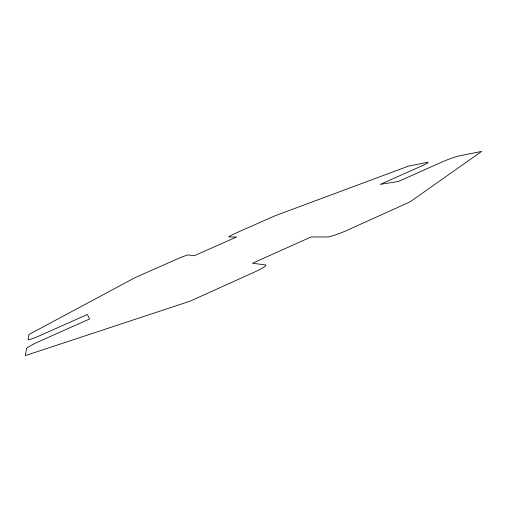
<?xml version="1.0" encoding="UTF-8"?>
<svg xmlns="http://www.w3.org/2000/svg" width="507" height="507" viewBox="0 0 507 507"><rect width="100%" height="100%" fill="white"/><g stroke="black" fill="none" stroke-linecap="round" stroke-linejoin="round"><path stroke-width="0.76" d="M26.56 348.537L25.35 355.591L189.948 301.228L253.399 272.589A17.561 1.971 -23.1 0 0 265.472 264.92L252.486 263.241L311.064 236.959L327.446 236.953A17.314 1.889 -22.5 0 0 347.91 229.931L410.017 201.9L481.65 151.409L458.385 156.086A14 1.166 -22 0 0 441.293 162.348L398.306 181.493L380.275 184.377L420.842 166.347A12.852 1.001 -22.2 0 0 427.071 162.392L408.395 166.15L275.276 215.684L236.902 232.637A11.116 0.792 -23.1 0 0 229.006 236.991L236.617 236.991L194.289 255.705L188.408 254.945A11.281 0.811 -23.4 0 0 176.69 259.235L134.976 277.665L28.962 334.5L28.094 339.576A13.917 1.153 -24.2 0 0 40.699 335.254L87.407 314.498L89.562 318.998L40.579 340.812A15.172 1.363 -24.3 0 0 26.56 348.537"/></g></svg>
